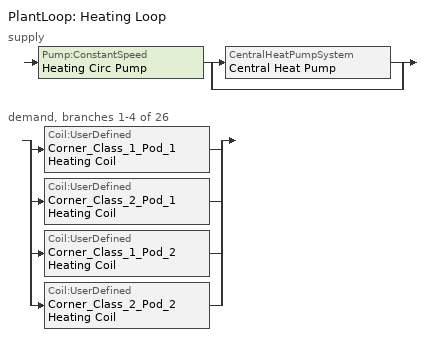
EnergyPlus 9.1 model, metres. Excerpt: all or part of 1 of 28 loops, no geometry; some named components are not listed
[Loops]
PlantLoop 'Heating Loop'
 supply: Pump:ConstantSpeed 'Heating Circ Pump' > split
  | CentralHeatPumpSystem 'Central Heat Pump'
  | bypass
 demand, branches 1-4 of 26: split
  | Coil:UserDefined 'Corner_Class_1_Pod_1 Heating Coil'
  | Coil:UserDefined 'Corner_Class_2_Pod_1 Heating Coil'
  | Coil:UserDefined 'Corner_Class_1_Pod_2 Heating Coil'
  | Coil:UserDefined 'Corner_Class_2_Pod_2 Heating Coil'
[Coil:UserDefined] Number of air connections=1; Plant connection is used=Yes
Name | Model setup and sizing program calling manager | Overall model simulation program calling manager
Corner_Class_1_Pod_1 Heating Coil | Corner_Class_1_Pod_1 Heating Coil Init Program Manager | Corner_Class_1_Pod_1 Heating Coil Model Program Manager
Corner_Class_1_Pod_2 Heating Coil | Corner_Class_1_Pod_2 Heating Coil Init Program Manager | Corner_Class_1_Pod_2 Heating Coil Model Program Manager
Corner_Class_2_Pod_1 Heating Coil | Corner_Class_2_Pod_1 Heating Coil Init Program Manager | Corner_Class_2_Pod_1 Heating Coil Model Program Manager
Corner_Class_2_Pod_2 Heating Coil | Corner_Class_2_Pod_2 Heating Coil Init Program Manager | Corner_Class_2_Pod_2 Heating Coil Model Program Manager
[EnergyManagementSystem:Actuator]
Name | Actuated component control type | Actuated component type | Actuated component unique
Corner_Class_1_Pod_1_HWcoil_Air_MdotOut | Mass Flow Rate | Air Connection 1 | Corner_Class_1_Pod_1 Heating Coil
Corner_Class_1_Pod_1_HWcoil_Air_Tout | Outlet Temperature | Air Connection 1 | Corner_Class_1_Pod_1 Heating Coil
Corner_Class_1_Pod_1_HWcoil_Air_Wout | Outlet Humidity Ratio | Air Connection 1 | Corner_Class_1_Pod_1 Heating Coil
Corner_Class_1_Pod_1_HWcoil_Mdot_Max | Maximum Mass Flow Rate | Plant Connection | Corner_Class_1_Pod_1 Heating Coil
Corner_Class_1_Pod_1_HWcoil_Mdot_Min | Minimum Mass Flow Rate | Plant Connection | Corner_Class_1_Pod_1 Heating Coil
Corner_Class_1_Pod_1_HWcoil_Water_MdotRequest | Design Volume Flow Rate | Plant Connection | Corner_Class_1_Pod_1 Heating Coil
Corner_Class_1_Pod_1_HWcoil_Water_Tout | Outlet Temperature | Plant Connection | Corner_Class_1_Pod_1 Heating Coil
Corner_Class_1_Pod_2_HWcoil_Air_MdotOut | Mass Flow Rate | Air Connection 1 | Corner_Class_1_Pod_2 Heating Coil
Corner_Class_1_Pod_2_HWcoil_Air_Tout | Outlet Temperature | Air Connection 1 | Corner_Class_1_Pod_2 Heating Coil
Corner_Class_1_Pod_2_HWcoil_Air_Wout | Outlet Humidity Ratio | Air Connection 1 | Corner_Class_1_Pod_2 Heating Coil
Corner_Class_1_Pod_2_HWcoil_Mdot_Max | Maximum Mass Flow Rate | Plant Connection | Corner_Class_1_Pod_2 Heating Coil
Corner_Class_1_Pod_2_HWcoil_Mdot_Min | Minimum Mass Flow Rate | Plant Connection | Corner_Class_1_Pod_2 Heating Coil
Corner_Class_1_Pod_2_HWcoil_Water_DesignVdot; Corner_Class_1_Pod_2_HWcoil_Water_MdotRequest | Design Volume Flow Rate | Plant Connection | Corner_Class_1_Pod_2 Heating Coil
Corner_Class_1_Pod_2_HWcoil_Water_Tout | Outlet Temperature | Plant Connection | Corner_Class_1_Pod_2 Heating Coil
Corner_Class_2_Pod_1_HWcoil_Air_MdotOut | Mass Flow Rate | Air Connection 1 | Corner_Class_2_Pod_1 Heating Coil
Corner_Class_2_Pod_1_HWcoil_Air_Tout | Outlet Temperature | Air Connection 1 | Corner_Class_2_Pod_1 Heating Coil
Corner_Class_2_Pod_1_HWcoil_Air_Wout | Outlet Humidity Ratio | Air Connection 1 | Corner_Class_2_Pod_1 Heating Coil
Corner_Class_2_Pod_1_HWcoil_Mdot_Max | Maximum Mass Flow Rate | Plant Connection | Corner_Class_2_Pod_1 Heating Coil
Corner_Class_2_Pod_1_HWcoil_Mdot_Min | Minimum Mass Flow Rate | Plant Connection | Corner_Class_2_Pod_1 Heating Coil
Corner_Class_2_Pod_1_HWcoil_Water_DesignVdot; Corner_Class_2_Pod_1_HWcoil_Water_MdotRequest | Design Volume Flow Rate | Plant Connection | Corner_Class_2_Pod_1 Heating Coil
Corner_Class_2_Pod_1_HWcoil_Water_Tout | Outlet Temperature | Plant Connection | Corner_Class_2_Pod_1 Heating Coil
Corner_Class_2_Pod_2_HWcoil_Air_MdotOut | Mass Flow Rate | Air Connection 1 | Corner_Class_2_Pod_2 Heating Coil
Corner_Class_2_Pod_2_HWcoil_Air_Tout | Outlet Temperature | Air Connection 1 | Corner_Class_2_Pod_2 Heating Coil
Corner_Class_2_Pod_2_HWcoil_Air_Wout | Outlet Humidity Ratio | Air Connection 1 | Corner_Class_2_Pod_2 Heating Coil
Corner_Class_2_Pod_2_HWcoil_Mdot_Max | Maximum Mass Flow Rate | Plant Connection | Corner_Class_2_Pod_2 Heating Coil
Corner_Class_2_Pod_2_HWcoil_Mdot_Min | Minimum Mass Flow Rate | Plant Connection | Corner_Class_2_Pod_2 Heating Coil
Corner_Class_2_Pod_2_HWcoil_Water_DesignVdot; Corner_Class_2_Pod_2_HWcoil_Water_MdotRequest | Design Volume Flow Rate | Plant Connection | Corner_Class_2_Pod_2 Heating Coil
Corner_Class_2_Pod_2_HWcoil_Water_Tout | Outlet Temperature | Plant Connection | Corner_Class_2_Pod_2 Heating Coil
[EnergyManagementSystem:InternalVariable]
Name | Internal data index key | Internal data type
Corner_Class_1_Pod_1_HWCoil_Air_Tinlet | Corner_Class_1_Pod_1 Heating Coil | Inlet Temperature for Air Connection 1
Corner_Class_1_Pod_1_HWCoil_Air_Winlet | Corner_Class_1_Pod_1 Heating Coil | Inlet Humidity Ratio for Air Connection 1
Corner_Class_1_Pod_1_HWCoil_Air_cp | Corner_Class_1_Pod_1 Heating Coil | Inlet Specific Heat for Air Connection 1
Corner_Class_1_Pod_1_HWCoil_Air_rho | Corner_Class_1_Pod_1 Heating Coil | Inlet Density for Air Connection 1
Corner_Class_1_Pod_1_HWCoil_Water_Tinlet | Corner_Class_1_Pod_1 Heating Coil | Inlet Temperature for Plant Connection
Corner_Class_1_Pod_1_HWCoil_Water_cp | Corner_Class_1_Pod_1 Heating Coil | Inlet Specific Heat for Plant Connection
Corner_Class_1_Pod_1_HWCoil_Water_rho | Corner_Class_1_Pod_1 Heating Coil | Inlet Density for Plant Connection
Corner_Class_1_Pod_2_HWCoil_Air_Tinlet | Corner_Class_1_Pod_2 Heating Coil | Inlet Temperature for Air Connection 1
Corner_Class_1_Pod_2_HWCoil_Air_Winlet | Corner_Class_1_Pod_2 Heating Coil | Inlet Humidity Ratio for Air Connection 1
Corner_Class_1_Pod_2_HWCoil_Air_cp | Corner_Class_1_Pod_2 Heating Coil | Inlet Specific Heat for Air Connection 1
Corner_Class_1_Pod_2_HWCoil_Air_rho | Corner_Class_1_Pod_2 Heating Coil | Inlet Density for Air Connection 1
Corner_Class_1_Pod_2_HWCoil_Water_Tinlet | Corner_Class_1_Pod_2 Heating Coil | Inlet Temperature for Plant Connection
Corner_Class_1_Pod_2_HWCoil_Water_cp | Corner_Class_1_Pod_2 Heating Coil | Inlet Specific Heat for Plant Connection
Corner_Class_1_Pod_2_HWCoil_Water_rho | Corner_Class_1_Pod_2 Heating Coil | Inlet Density for Plant Connection
Corner_Class_2_Pod_1_HWCoil_Air_Tinlet | Corner_Class_2_Pod_1 Heating Coil | Inlet Temperature for Air Connection 1
Corner_Class_2_Pod_1_HWCoil_Air_Winlet | Corner_Class_2_Pod_1 Heating Coil | Inlet Humidity Ratio for Air Connection 1
Corner_Class_2_Pod_1_HWCoil_Air_cp | Corner_Class_2_Pod_1 Heating Coil | Inlet Specific Heat for Air Connection 1
Corner_Class_2_Pod_1_HWCoil_Air_rho | Corner_Class_2_Pod_1 Heating Coil | Inlet Density for Air Connection 1
Corner_Class_2_Pod_1_HWCoil_Water_Tinlet | Corner_Class_2_Pod_1 Heating Coil | Inlet Temperature for Plant Connection
Corner_Class_2_Pod_1_HWCoil_Water_cp | Corner_Class_2_Pod_1 Heating Coil | Inlet Specific Heat for Plant Connection
Corner_Class_2_Pod_1_HWCoil_Water_rho | Corner_Class_2_Pod_1 Heating Coil | Inlet Density for Plant Connection
Corner_Class_2_Pod_2_HWCoil_Air_Tinlet | Corner_Class_2_Pod_2 Heating Coil | Inlet Temperature for Air Connection 1
Corner_Class_2_Pod_2_HWCoil_Air_Winlet | Corner_Class_2_Pod_2 Heating Coil | Inlet Humidity Ratio for Air Connection 1
Corner_Class_2_Pod_2_HWCoil_Air_cp | Corner_Class_2_Pod_2 Heating Coil | Inlet Specific Heat for Air Connection 1
Corner_Class_2_Pod_2_HWCoil_Air_rho | Corner_Class_2_Pod_2 Heating Coil | Inlet Density for Air Connection 1
Corner_Class_2_Pod_2_HWCoil_Water_Tinlet | Corner_Class_2_Pod_2 Heating Coil | Inlet Temperature for Plant Connection
Corner_Class_2_Pod_2_HWCoil_Water_cp | Corner_Class_2_Pod_2 Heating Coil | Inlet Specific Heat for Plant Connection
Corner_Class_2_Pod_2_HWCoil_Water_rho | Corner_Class_2_Pod_2 Heating Coil | Inlet Density for Plant Connection
[EnergyManagementSystem:MeteredOutputVariable] End use category=HeatingCoils; Group type=System; Resource type=EnergyTransfer; Units=J; Update frequency=SystemTimestep
Name | Ems program or subroutine | Ems variable
Corner_Class_1_Pod_1_H_Coil tot cool Energy | Corner_Class_1_Pod_1_HWCoil_ModelOuput | Corner_Class_1_Pod_1_HWcoil_tot_cool_Energy
Corner_Class_1_Pod_2_H_Coil tot cool Energy | Corner_Class_1_Pod_2_HWCoil_ModelOuput | Corner_Class_1_Pod_2_HWcoil_tot_cool_Energy
Corner_Class_2_Pod_1_H_Coil tot cool Energy | Corner_Class_2_Pod_1_HWCoil_ModelOuput | Corner_Class_2_Pod_1_HWcoil_tot_cool_Energy
Corner_Class_2_Pod_2_H_Coil tot cool Energy | Corner_Class_2_Pod_2_HWCoil_ModelOuput | Corner_Class_2_Pod_2_HWcoil_tot_cool_Energy
[EnergyManagementSystem:OutputVariable] Type of data in variable=Averaged; Units=W; Update frequency=SystemTimestep
Name | Ems program or subroutine | Ems variable
Corner_Class_1_Pod_1 HW Coil Total Cooling Rate | Corner_Class_1_Pod_1_HWCoil_ModelOuput | Corner_Class_1_Pod_1_HWcoil_tot_cool_Power
Corner_Class_1_Pod_2 HW Coil Total Cooling Rate | Corner_Class_1_Pod_2_HWCoil_ModelOuput | Corner_Class_1_Pod_2_HWcoil_tot_cool_Power
Corner_Class_2_Pod_1 HW Coil Total Cooling Rate | Corner_Class_2_Pod_1_HWCoil_ModelOuput | Corner_Class_2_Pod_1_HWcoil_tot_cool_Power
Corner_Class_2_Pod_2 HW Coil Total Cooling Rate | Corner_Class_2_Pod_2_HWCoil_ModelOuput | Corner_Class_2_Pod_2_HWcoil_tot_cool_Power
[EnergyManagementSystem:Program]
Corner_Class_1_Pod_1_HWCoil_ModelInput: Set Corner_Class_1_Pod_1_HWCoil_Air_Mdot =0.75*Corner_Class_1_Pod_1_HWCoil_Air_rho*On_Off; Set Corner_Class_1_Pod_1_HWcoil_Water_Mdot     = HeatingCoil_mcCornerClass1Pod1; Set Corner_Class_1_Pod_1_HWCoil_Coil_Eff       = 0.7
Corner_Class_1_Pod_1_HWCoil_ModelOuput: Set Corner_Class_1_Pod_1_HWcoil_Water_MdotRequest = Corner_Class_1_Pod_1_HWcoil_Water_Mdot; Set Corner_Class_1_Pod_1_HWcoil_Air_Tout          = Corner_Class_1_Pod_1_HWcoil_Air_Toutlet; Set Corner_Class_1_Pod_1_HWcoil_Air_Wout          = Corner_Class_1_Pod_1_HWcoil_Air_Woutlet; Set Corner_Class_1_Pod_1_HWcoil_tot_cool_Power    = Corner_Class_1_Pod_1_HWcoil_Tot_Cool_Power; Set Corner_Class_1_Pod_1_HWcoil_tot_cool_Energy   = Corner_Class_1_Pod_1_HWcoil_Tot_Cool_Power * SystemTimestep * 3600; Set Corner_Class_1_Pod_1_HWcoil_Air_MdotOut       = Corner_Class_1_Pod_1_HWcoil_Air_Mdot; Set Corner_Class_1_Pod_1_HWcoil_Water_Tout        = Corner_Class_1_Pod_1_HWcoil_Water_Toutlet
Corner_Class_1_Pod_1_HW_Coil_Sim_Model: IF Corner_Class_1_Pod_1_HWCoil_Air_Mdot == 0.0; SET Corner_Class_1_Pod_1_HWCoil_Air_Toutlet = Corner_Class_1_Pod_1_HWCoil_Air_Tinlet; SET Corner_Class_1_Pod_1_HWCoil_Air_Woutlet = Corner_Class_1_Pod_1_HWCoil_Air_Winlet; Set Corner_Class_1_Pod_1_HWCoil_Air_MdotOut = Corner_Class_1_Pod_1_HWCoil_Air_Mdot; Set Corner_Class_1_Pod_1_HWCoil_tot_heat_Power = 0.0; Set Corner_Class_1_Pod_1_HWCoil_Water_Toutlet = Corner_Class_1_Pod_1_HWCoil_Water_Tinlet; RETURN; ENDIF; If Corner_Class_1_Pod_1_HWcoil_Water_Mdot <= 0.0; SET Corner_Class_1_Pod_1_HWcoil_Air_Toutlet = Corner_Class_1_Pod_1_HWcoil_Air_Tinlet; SET Corner_Class_1_Pod_1_HWcoil_Air_Woutlet = Corner_Class_1_Pod_1_HWcoil_Air_Winlet; Set Corner_Class_1_Pod_1_HWcoil_Air_MdotOut = Corner_Class_1_Pod_1_HWcoil_Air_Mdot; Set Corner_Class_1_Pod_1_HWcoil_tot_cool_Power = 0.0; Set Corner_Class_1_Pod_1_HWcoil_Water_Toutlet = Corner_Class_1_Pod_1_HWCoil_Acd * Corner_Class_1_Pod_1_HWCoil_Water_Tout_internal + Corner_Class_1_Pod_1_HWCoil_Bcd* ((Corner_Class_1_Pod_1_HWCoil_UA/Corner_Class_1_Pod_1_HWCoil_Water_cp) * Corner_Class_1_Pod_1_HWCoil_Air_Toutlet); RETURN; ENDIF; Set AirIn_Enth     = @HFnTdbW Corner_Class_1_Pod_1_HWCoil_Air_Tinlet Corner_Class_1_Pod_1_HWCoil_Air_Winlet; Set AirOut_Enth_Limit = @HFnTdbW Corner_Class_1_Pod_1_HWCoil_Water_Tinlet Corner_Class_1_Pod_1_HWCoil_Air_Winlet; Set MaxQdot      = Corner_Class_1_Pod_1_HWCoil_Coil_Eff * Corner_Class_1_Pod_1_HWCoil_Air_Mdot * (AirOut_Enth_Limit - AirIn_Enth ); Set Air_HoutSP = @HFnTdbW Corner_Class_1_Pod_1_HWCoil_Air_Tsp Corner_Class_1_Pod_1_HWcoil_Air_Woutlet; Set Qdot_SP    = Corner_Class_1_Pod_1_HWCoil_Air_Mdot * (Air_HoutSP - AirIn_Enth ); IF Qdot_SP > MaxQdot; Set Air_Hout = AirIn_Enth + (MaxQdot/Corner_Class_1_Pod_1_HWCoil_Air_Mdot); ELSE; Set Air_Hout = Air_HoutSP; ENDIF; Set Real_Air_Hout = 1*Air_Hout; Set temp = Corner_Class_1_Pod_1_HWCoil_Air_Toutlet; Set Corner_Class_1_Pod_1_HWCoil_Air_Toutlet =  Corner_Class_1_Pod_1_HWCoil_Asad * temp +Corner_Class_1_Pod_1_HWCoil_Bsad* ( Corner_Class_1_Pod_1_HWCoil_Water_Toutlet + CORNER_CLASS_1_POD_1_HWCoil_InletCoeff*Corner_Class_1_Pod_1_HWCoil_Air_Tinlet); IF  (Corner_Class_1_Pod_1_HWCoil_Water_Mdot < Corner_Class_1_Pod_1_HWCoil_Water_Mdot_Max); Set Corner_Class_1_Pod_1_HWCoil_Water_Toutlet = Corner_Class_1_Pod_1_HWCoil_Acd * Corner_Class_1_Pod_1_HWCoil_Water_Tout_internal + Corner_Class_1_Pod_1_HWCoil_Bcd * (Corner_Class_1_Pod_1_HWCoil_Water_Mdot*(Corner_Class_1_Pod_1_HWCoil_Water_Tinlet - Corner_Class_1_Pod_1_HWCoil_Water_Tout_internal) + (Corner_Class_1_Pod_1_HWCoil_UA/Corner_Class_1_Pod_1_HWCoil_Water_cp) * temp ); ELSE; Set Corner_Class_1_Pod_1_HWCoil_Water_Toutlet = Corner_Class_1_Pod_1_HWCoil_Acd * Corner_Class_1_Pod_1_HWCoil_Water_Tout_internal + Corner_Class_1_Pod_1_HWCoil_Bcd * (Corner_Class_1_Pod_1_HWCoil_Water_Mdot_Max*(Corner_Class_1_Pod_1_HWCoil_Water_Tinlet - Corner_Class_1_Pod_1_HWCoil_Water_Tout_internal) + (Corner_Class_1_Pod_1_HWCoil_UA/Corner_Class_1_Pod_1_HWCoil_Water_cp) * temp ); ENDIF; Set ActualQdot  = Corner_Class_1_Pod_1_HWCoil_Air_Mdot * (AirIn_Enth   - Air_Hout); Set Corner_Class_1_Pod_1_HWCoil_tot_heat_Power = ActualQdot
Corner_Class_1_Pod_1_H_InitSimpleCoilModel: Set Corner_Class_1_Pod_1_HWLoopExitTemp = 7.0; Set Corner_Class_1_Pod_1_HWLoopDeltaTemp = 4.0; Set Corner_Class_1_Pod_1_HWcoil_WATER_Mdot_Min = 0.0; Set Corner_Class_1_Pod_1_HWcoil_WATER_Mdot_Max = 2; Set Ts = 60; Set Corner_Class_1_Pod_1_HWCoil_U = 500; Set Corner_Class_1_Pod_1_HWCoil_A = 5; Set Corner_Class_1_Pod_1_HWCoil_UA = Corner_Class_1_Pod_1_HWCoil_U*Corner_Class_1_Pod_1_HWCoil_A; Set C_coil_air = 20000; Set C_coil_water = 400000; Set Asa = -1*(Corner_Class_1_Pod_1_HWCoil_UA + 0.75*Corner_Class_1_Pod_1_HWCoil_Air_cp)/(C_coil_air); Set Bsa = (Corner_Class_1_Pod_1_HWCoil_UA)/(C_coil_air); Set Corner_Class_1_Pod_1_HWCoil_Asad = @Exp (Asa * Ts ); Set Corner_Class_1_Pod_1_HWCoil_Bsad =  ((Corner_Class_1_Pod_1_HWCoil_Asad -1) * Bsa)/Asa; Set Ac = -1*(Corner_Class_1_Pod_1_HWCoil_UA)/(C_coil_water); Set Bc = (Corner_Class_1_Pod_1_HWcoil_Water_cp)/(C_coil_water); Set Corner_Class_1_Pod_1_HWCoil_Acd = @Exp (Ac * Ts ); Set Corner_Class_1_Pod_1_HWCoil_Bcd = ((Corner_Class_1_Pod_1_HWCoil_Acd -1) * Bc)/Ac; SET CORNER_CLASS_1_POD_1_HWCOIL_TOT_COOL_POWER    = 0; Set CORNER_CLASS_1_POD_1_HWCoil_InletCoeff  = (0.75*Corner_Class_1_Pod_1_HWCoil_Air_cp/Corner_Class_1_Pod_1_HWCoil_UA)
Corner_Class_1_Pod_2_HWCoil_ModelInput: Set Corner_Class_1_Pod_2_HWCoil_Air_Mdot =0.75*Corner_Class_1_Pod_2_HWCoil_Air_rho*On_Off; Set Corner_Class_1_Pod_2_HWcoil_Water_Mdot     = HeatingCoil_mcCornerClass1Pod2; Set Corner_Class_1_Pod_2_HWCoil_Coil_Eff       = 0.7
Corner_Class_1_Pod_2_HWCoil_ModelOuput: Set Corner_Class_1_Pod_2_HWcoil_Water_MdotRequest = Corner_Class_1_Pod_2_HWcoil_Water_Mdot; Set Corner_Class_1_Pod_2_HWcoil_Air_Tout          = Corner_Class_1_Pod_2_HWcoil_Air_Toutlet; Set Corner_Class_1_Pod_2_HWcoil_Air_Wout          = Corner_Class_1_Pod_2_HWcoil_Air_Woutlet; Set Corner_Class_1_Pod_2_HWcoil_tot_cool_Power    = Corner_Class_1_Pod_2_HWcoil_Tot_Cool_Power; Set Corner_Class_1_Pod_2_HWcoil_tot_cool_Energy   = Corner_Class_1_Pod_2_HWcoil_Tot_Cool_Power * SystemTimestep * 3600; Set Corner_Class_1_Pod_2_HWcoil_Air_MdotOut       = Corner_Class_1_Pod_2_HWcoil_Air_Mdot; Set Corner_Class_1_Pod_2_HWcoil_Water_Tout        = Corner_Class_1_Pod_2_HWcoil_Water_Toutlet
Corner_Class_1_Pod_2_HW_Coil_Sim_Model: IF Corner_Class_1_Pod_2_HWCoil_Air_Mdot == 0.0; SET Corner_Class_1_Pod_2_HWCoil_Air_Toutlet = Corner_Class_1_Pod_2_HWCoil_Air_Tinlet; SET Corner_Class_1_Pod_2_HWCoil_Air_Woutlet = Corner_Class_1_Pod_2_HWCoil_Air_Winlet; Set Corner_Class_1_Pod_2_HWCoil_Air_MdotOut = Corner_Class_1_Pod_2_HWCoil_Air_Mdot; Set Corner_Class_1_Pod_2_HWCoil_tot_heat_Power = 0.0; Set Corner_Class_1_Pod_2_HWCoil_Water_Toutlet = Corner_Class_1_Pod_2_HWCoil_Water_Tinlet; RETURN; ENDIF; If Corner_Class_1_Pod_2_HWcoil_Water_Mdot <= 0.0; SET Corner_Class_1_Pod_2_HWcoil_Air_Toutlet = Corner_Class_1_Pod_2_HWcoil_Air_Tinlet; SET Corner_Class_1_Pod_2_HWcoil_Air_Woutlet = Corner_Class_1_Pod_2_HWcoil_Air_Winlet; Set Corner_Class_1_Pod_2_HWcoil_Air_MdotOut = Corner_Class_1_Pod_2_HWcoil_Air_Mdot; Set Corner_Class_1_Pod_2_HWcoil_tot_cool_Power = 0.0; Set Corner_Class_1_Pod_2_HWcoil_Water_Toutlet = Corner_Class_1_Pod_2_HWCoil_Acd * Corner_Class_1_Pod_2_HWCoil_Water_Tout_internal + Corner_Class_1_Pod_2_HWCoil_Bcd* ((Corner_Class_1_Pod_2_HWCoil_UA/Corner_Class_1_Pod_2_HWCoil_Water_cp) * Corner_Class_1_Pod_2_HWCoil_Air_Toutlet); RETURN; ENDIF; Set AirIn_Enth     = @HFnTdbW Corner_Class_1_Pod_2_HWCoil_Air_Tinlet Corner_Class_1_Pod_2_HWCoil_Air_Winlet; Set AirOut_Enth_Limit = @HFnTdbW Corner_Class_1_Pod_2_HWCoil_Water_Tinlet Corner_Class_1_Pod_2_HWCoil_Air_Winlet; Set MaxQdot      = Corner_Class_1_Pod_2_HWCoil_Coil_Eff * Corner_Class_1_Pod_2_HWCoil_Air_Mdot * (AirOut_Enth_Limit - AirIn_Enth ); Set Air_HoutSP = @HFnTdbW Corner_Class_1_Pod_2_HWCoil_Air_Tsp Corner_Class_1_Pod_2_HWcoil_Air_Woutlet; Set Qdot_SP    = Corner_Class_1_Pod_2_HWCoil_Air_Mdot * (Air_HoutSP - AirIn_Enth ); IF Qdot_SP > MaxQdot; Set Air_Hout = AirIn_Enth + (MaxQdot/Corner_Class_1_Pod_2_HWCoil_Air_Mdot); ELSE; Set Air_Hout = Air_HoutSP; ENDIF; Set Real_Air_Hout = 1*Air_Hout; Set temp = Corner_Class_1_Pod_2_HWCoil_Air_Toutlet; Set Corner_Class_1_Pod_2_HWCoil_Air_Toutlet =  Corner_Class_1_Pod_2_HWCoil_Asad * temp +Corner_Class_1_Pod_2_HWCoil_Bsad* ( Corner_Class_1_Pod_2_HWCoil_Water_Toutlet + Corner_Class_1_Pod_2_HWCoil_InletCoeff*Corner_Class_1_Pod_2_HWCoil_Air_Tinlet); IF  (Corner_Class_1_Pod_2_HWCoil_Water_Mdot < Corner_Class_1_Pod_2_HWCoil_Water_Mdot_Max); Set Corner_Class_1_Pod_2_HWCoil_Water_Toutlet = Corner_Class_1_Pod_2_HWCoil_Acd * Corner_Class_1_Pod_2_HWCoil_Water_Tout_internal + Corner_Class_1_Pod_2_HWCoil_Bcd * (Corner_Class_1_Pod_2_HWCoil_Water_Mdot*(Corner_Class_1_Pod_2_HWCoil_Water_Tinlet - Corner_Class_1_Pod_2_HWCoil_Water_Tout_internal) + (Corner_Class_1_Pod_2_HWCoil_UA/Corner_Class_1_Pod_2_HWCoil_Water_cp) * temp ); ELSE; Set Corner_Class_1_Pod_2_HWCoil_Water_Toutlet = Corner_Class_1_Pod_2_HWCoil_Acd * Corner_Class_1_Pod_2_HWCoil_Water_Tout_internal + Corner_Class_1_Pod_2_HWCoil_Bcd * (Corner_Class_1_Pod_2_HWCoil_Water_Mdot_Max*(Corner_Class_1_Pod_2_HWCoil_Water_Tinlet - Corner_Class_1_Pod_2_HWCoil_Water_Tout_internal) + (Corner_Class_1_Pod_2_HWCoil_UA/Corner_Class_1_Pod_2_HWCoil_Water_cp) * temp ); ENDIF; Set ActualQdot  = Corner_Class_1_Pod_2_HWCoil_Air_Mdot * (AirIn_Enth   - Air_Hout); Set Corner_Class_1_Pod_2_HWCoil_tot_heat_Power = ActualQdot
Corner_Class_1_Pod_2_H_InitSimpleCoilModel: Set Corner_Class_1_Pod_2_HWLoopExitTemp = 7.0; Set Corner_Class_1_Pod_2_HWLoopDeltaTemp = 4.0; Set Corner_Class_1_Pod_2_HWcoil_WATER_Mdot_Min = 0.0; Set Corner_Class_1_Pod_2_HWcoil_WATER_Mdot_Max = 2; Set Ts = 60; Set Corner_Class_1_Pod_2_HWCoil_U = 500; Set Corner_Class_1_Pod_2_HWCoil_A = 5; Set Corner_Class_1_Pod_2_HWCoil_UA = Corner_Class_1_Pod_2_HWCoil_U*Corner_Class_1_Pod_2_HWCoil_A; Set C_coil_air = 20000; Set C_coil_water = 400000; Set Asa = -1*(Corner_Class_1_Pod_2_HWCoil_UA + 0.75*Corner_Class_1_Pod_2_HWCoil_Air_cp)/(C_coil_air); Set Bsa = (Corner_Class_1_Pod_2_HWCoil_UA)/(C_coil_air); Set Corner_Class_1_Pod_2_HWCoil_Asad = @Exp (Asa * Ts ); Set Corner_Class_1_Pod_2_HWCoil_Bsad =  ((Corner_Class_1_Pod_2_HWCoil_Asad -1) * Bsa)/Asa; Set Ac = -1*(Corner_Class_1_Pod_2_HWCoil_UA)/(C_coil_water); Set Bc = (Corner_Class_1_Pod_2_HWcoil_Water_cp)/(C_coil_water); Set Corner_Class_1_Pod_2_HWCoil_Acd = @Exp (Ac * Ts ); Set Corner_Class_1_Pod_2_HWCoil_Bcd = ((Corner_Class_1_Pod_2_HWCoil_Acd -1) * Bc)/Ac; SET Corner_Class_1_Pod_2_HWCOIL_TOT_COOL_POWER    = 0; Set Corner_Class_1_Pod_2_HWCoil_InletCoeff  = (0.75*Corner_Class_1_Pod_2_HWCoil_Air_cp/Corner_Class_1_Pod_2_HWCoil_UA)
Corner_Class_2_Pod_1_HWCoil_ModelInput: Set Corner_Class_2_Pod_1_HWCoil_Air_Mdot =0.75*Corner_Class_2_Pod_1_HWCoil_Air_rho*On_Off; Set Corner_Class_2_Pod_1_HWcoil_Water_Mdot     = HeatingCoil_mcCornerClass2Pod1; Set Corner_Class_2_Pod_1_HWCoil_Coil_Eff       = 0.7
Corner_Class_2_Pod_1_HWCoil_ModelOuput: Set Corner_Class_2_Pod_1_HWcoil_Water_MdotRequest = Corner_Class_2_Pod_1_HWcoil_Water_Mdot; Set Corner_Class_2_Pod_1_HWcoil_Air_Tout          = Corner_Class_2_Pod_1_HWcoil_Air_Toutlet; Set Corner_Class_2_Pod_1_HWcoil_Air_Wout          = Corner_Class_2_Pod_1_HWcoil_Air_Woutlet; Set Corner_Class_2_Pod_1_HWcoil_tot_cool_Power    = Corner_Class_2_Pod_1_HWcoil_Tot_Cool_Power; Set Corner_Class_2_Pod_1_HWcoil_tot_cool_Energy   = Corner_Class_2_Pod_1_HWcoil_Tot_Cool_Power * SystemTimestep * 3600; Set Corner_Class_2_Pod_1_HWcoil_Air_MdotOut       = Corner_Class_2_Pod_1_HWcoil_Air_Mdot; Set Corner_Class_2_Pod_1_HWcoil_Water_Tout        = Corner_Class_2_Pod_1_HWcoil_Water_Toutlet
Corner_Class_2_Pod_1_HW_Coil_Sim_Model: IF Corner_Class_2_Pod_1_HWCoil_Air_Mdot == 0.0; SET Corner_Class_2_Pod_1_HWCoil_Air_Toutlet = Corner_Class_2_Pod_1_HWCoil_Air_Tinlet; SET Corner_Class_2_Pod_1_HWCoil_Air_Woutlet = Corner_Class_2_Pod_1_HWCoil_Air_Winlet; Set Corner_Class_2_Pod_1_HWCoil_Air_MdotOut = Corner_Class_2_Pod_1_HWCoil_Air_Mdot; Set Corner_Class_2_Pod_1_HWCoil_tot_heat_Power = 0.0; Set Corner_Class_2_Pod_1_HWCoil_Water_Toutlet = Corner_Class_2_Pod_1_HWCoil_Water_Tinlet; RETURN; ENDIF; If Corner_Class_2_Pod_1_HWcoil_Water_Mdot <= 0.0; SET Corner_Class_2_Pod_1_HWcoil_Air_Toutlet = Corner_Class_2_Pod_1_HWcoil_Air_Tinlet; SET Corner_Class_2_Pod_1_HWcoil_Air_Woutlet = Corner_Class_2_Pod_1_HWcoil_Air_Winlet; Set Corner_Class_2_Pod_1_HWcoil_Air_MdotOut = Corner_Class_2_Pod_1_HWcoil_Air_Mdot; Set Corner_Class_2_Pod_1_HWcoil_tot_cool_Power = 0.0; Set Corner_Class_2_Pod_1_HWcoil_Water_Toutlet = Corner_Class_2_Pod_1_HWCoil_Acd * Corner_Class_2_Pod_1_HWCoil_Water_Tout_internal + Corner_Class_2_Pod_1_HWCoil_Bcd* ((Corner_Class_2_Pod_1_HWCoil_UA/Corner_Class_2_Pod_1_HWCoil_Water_cp) * Corner_Class_2_Pod_1_HWCoil_Air_Toutlet); RETURN; ENDIF; Set AirIn_Enth     = @HFnTdbW Corner_Class_2_Pod_1_HWCoil_Air_Tinlet Corner_Class_2_Pod_1_HWCoil_Air_Winlet; Set AirOut_Enth_Limit = @HFnTdbW Corner_Class_2_Pod_1_HWCoil_Water_Tinlet Corner_Class_2_Pod_1_HWCoil_Air_Winlet; Set MaxQdot      = Corner_Class_2_Pod_1_HWCoil_Coil_Eff * Corner_Class_2_Pod_1_HWCoil_Air_Mdot * (AirOut_Enth_Limit - AirIn_Enth ); Set Air_HoutSP = @HFnTdbW Corner_Class_2_Pod_1_HWCoil_Air_Tsp Corner_Class_2_Pod_1_HWcoil_Air_Woutlet; Set Qdot_SP    = Corner_Class_2_Pod_1_HWCoil_Air_Mdot * (Air_HoutSP - AirIn_Enth ); IF Qdot_SP > MaxQdot; Set Air_Hout = AirIn_Enth + (MaxQdot/Corner_Class_2_Pod_1_HWCoil_Air_Mdot); ELSE; Set Air_Hout = Air_HoutSP; ENDIF; Set Real_Air_Hout = 1*Air_Hout; Set temp = Corner_Class_2_Pod_1_HWCoil_Air_Toutlet; Set Corner_Class_2_Pod_1_HWCoil_Air_Toutlet =  Corner_Class_2_Pod_1_HWCoil_Asad * temp +Corner_Class_2_Pod_1_HWCoil_Bsad* ( Corner_Class_2_Pod_1_HWCoil_Water_Toutlet + Corner_Class_2_Pod_1_HWCoil_InletCoeff*Corner_Class_2_Pod_1_HWCoil_Air_Tinlet); IF  (Corner_Class_2_Pod_1_HWCoil_Water_Mdot < Corner_Class_2_Pod_1_HWCoil_Water_Mdot_Max); Set Corner_Class_2_Pod_1_HWCoil_Water_Toutlet = Corner_Class_2_Pod_1_HWCoil_Acd * Corner_Class_2_Pod_1_HWCoil_Water_Tout_internal + Corner_Class_2_Pod_1_HWCoil_Bcd * (Corner_Class_2_Pod_1_HWCoil_Water_Mdot*(Corner_Class_2_Pod_1_HWCoil_Water_Tinlet - Corner_Class_2_Pod_1_HWCoil_Water_Tout_internal) + (Corner_Class_2_Pod_1_HWCoil_UA/Corner_Class_2_Pod_1_HWCoil_Water_cp) * temp ); ELSE; Set Corner_Class_2_Pod_1_HWCoil_Water_Toutlet = Corner_Class_2_Pod_1_HWCoil_Acd * Corner_Class_2_Pod_1_HWCoil_Water_Tout_internal + Corner_Class_2_Pod_1_HWCoil_Bcd * (Corner_Class_2_Pod_1_HWCoil_Water_Mdot_Max*(Corner_Class_2_Pod_1_HWCoil_Water_Tinlet - Corner_Class_2_Pod_1_HWCoil_Water_Tout_internal) + (Corner_Class_2_Pod_1_HWCoil_UA/Corner_Class_2_Pod_1_HWCoil_Water_cp) * temp ); ENDIF; Set ActualQdot  = Corner_Class_2_Pod_1_HWCoil_Air_Mdot * (AirIn_Enth   - Air_Hout); Set Corner_Class_2_Pod_1_HWCoil_tot_heat_Power = ActualQdot
Corner_Class_2_Pod_1_H_InitSimpleCoilModel: Set Corner_Class_2_Pod_1_HWLoopExitTemp = 7.0; Set Corner_Class_2_Pod_1_HWLoopDeltaTemp = 4.0; Set Corner_Class_2_Pod_1_HWcoil_WATER_Mdot_Min = 0.0; Set Corner_Class_2_Pod_1_HWcoil_WATER_Mdot_Max = 2; Set Ts = 60; Set Corner_Class_2_Pod_1_HWCoil_U = 500; Set Corner_Class_2_Pod_1_HWCoil_A = 5; Set Corner_Class_2_Pod_1_HWCoil_UA = Corner_Class_2_Pod_1_HWCoil_U*Corner_Class_2_Pod_1_HWCoil_A; Set C_coil_air = 20000; Set C_coil_water = 400000; Set Asa = -1*(Corner_Class_2_Pod_1_HWCoil_UA + 0.75*Corner_Class_2_Pod_1_HWCoil_Air_cp)/(C_coil_air); Set Bsa = (Corner_Class_2_Pod_1_HWCoil_UA)/(C_coil_air); Set Corner_Class_2_Pod_1_HWCoil_Asad = @Exp (Asa * Ts ); Set Corner_Class_2_Pod_1_HWCoil_Bsad =  ((Corner_Class_2_Pod_1_HWCoil_Asad -1) * Bsa)/Asa; Set Ac = -1*(Corner_Class_2_Pod_1_HWCoil_UA)/(C_coil_water); Set Bc = (Corner_Class_2_Pod_1_HWcoil_Water_cp)/(C_coil_water); Set Corner_Class_2_Pod_1_HWCoil_Acd = @Exp (Ac * Ts ); Set Corner_Class_2_Pod_1_HWCoil_Bcd = ((Corner_Class_2_Pod_1_HWCoil_Acd -1) * Bc)/Ac; SET Corner_Class_2_Pod_1_HWCOIL_TOT_COOL_POWER    = 0; Set Corner_Class_2_Pod_1_HWCoil_InletCoeff  = (0.75*Corner_Class_2_Pod_1_HWCoil_Air_cp/Corner_Class_2_Pod_1_HWCoil_UA)
Corner_Class_2_Pod_2_HWCoil_ModelInput: Set Corner_Class_2_Pod_2_HWCoil_Air_Mdot =0.75*Corner_Class_2_Pod_2_HWCoil_Air_rho*On_Off; Set Corner_Class_2_Pod_2_HWcoil_Water_Mdot     = HeatingCoil_mcCornerClass2Pod2; Set Corner_Class_2_Pod_2_HWCoil_Coil_Eff       = 0.7
Corner_Class_2_Pod_2_HWCoil_ModelOuput: Set Corner_Class_2_Pod_2_HWcoil_Water_MdotRequest = Corner_Class_2_Pod_2_HWcoil_Water_Mdot; Set Corner_Class_2_Pod_2_HWcoil_Air_Tout          = Corner_Class_2_Pod_2_HWcoil_Air_Toutlet; Set Corner_Class_2_Pod_2_HWcoil_Air_Wout          = Corner_Class_2_Pod_2_HWcoil_Air_Woutlet; Set Corner_Class_2_Pod_2_HWcoil_tot_cool_Power    = Corner_Class_2_Pod_2_HWcoil_Tot_Cool_Power; Set Corner_Class_2_Pod_2_HWcoil_tot_cool_Energy   = Corner_Class_2_Pod_2_HWcoil_Tot_Cool_Power * SystemTimestep * 3600; Set Corner_Class_2_Pod_2_HWcoil_Air_MdotOut       = Corner_Class_2_Pod_2_HWcoil_Air_Mdot; Set Corner_Class_2_Pod_2_HWcoil_Water_Tout        = Corner_Class_2_Pod_2_HWcoil_Water_Toutlet
Corner_Class_2_Pod_2_HW_Coil_Sim_Model: IF Corner_Class_2_Pod_2_HWCoil_Air_Mdot == 0.0; SET Corner_Class_2_Pod_2_HWCoil_Air_Toutlet = Corner_Class_2_Pod_2_HWCoil_Air_Tinlet; SET Corner_Class_2_Pod_2_HWCoil_Air_Woutlet = Corner_Class_2_Pod_2_HWCoil_Air_Winlet; Set Corner_Class_2_Pod_2_HWCoil_Air_MdotOut = Corner_Class_2_Pod_2_HWCoil_Air_Mdot; Set Corner_Class_2_Pod_2_HWCoil_tot_heat_Power = 0.0; Set Corner_Class_2_Pod_2_HWCoil_Water_Toutlet = Corner_Class_2_Pod_2_HWCoil_Water_Tinlet; RETURN; ENDIF; If Corner_Class_2_Pod_2_HWcoil_Water_Mdot <= 0.0; SET Corner_Class_2_Pod_2_HWcoil_Air_Toutlet = Corner_Class_2_Pod_2_HWcoil_Air_Tinlet; SET Corner_Class_2_Pod_2_HWcoil_Air_Woutlet = Corner_Class_2_Pod_2_HWcoil_Air_Winlet; Set Corner_Class_2_Pod_2_HWcoil_Air_MdotOut = Corner_Class_2_Pod_2_HWcoil_Air_Mdot; Set Corner_Class_2_Pod_2_HWcoil_tot_cool_Power = 0.0; Set Corner_Class_2_Pod_2_HWcoil_Water_Toutlet = Corner_Class_2_Pod_2_HWCoil_Acd * Corner_Class_2_Pod_2_HWCoil_Water_Tout_internal + Corner_Class_2_Pod_2_HWCoil_Bcd* ((Corner_Class_2_Pod_2_HWCoil_UA/Corner_Class_2_Pod_2_HWCoil_Water_cp) * Corner_Class_2_Pod_2_HWCoil_Air_Toutlet); RETURN; ENDIF; Set AirIn_Enth     = @HFnTdbW Corner_Class_2_Pod_2_HWCoil_Air_Tinlet Corner_Class_2_Pod_2_HWCoil_Air_Winlet; Set AirOut_Enth_Limit = @HFnTdbW Corner_Class_2_Pod_2_HWCoil_Water_Tinlet Corner_Class_2_Pod_2_HWCoil_Air_Winlet; Set MaxQdot      = Corner_Class_2_Pod_2_HWCoil_Coil_Eff * Corner_Class_2_Pod_2_HWCoil_Air_Mdot * (AirOut_Enth_Limit - AirIn_Enth ); Set Air_HoutSP = @HFnTdbW Corner_Class_2_Pod_2_HWCoil_Air_Tsp Corner_Class_2_Pod_2_HWcoil_Air_Woutlet; Set Qdot_SP    = Corner_Class_2_Pod_2_HWCoil_Air_Mdot * (Air_HoutSP - AirIn_Enth ); IF Qdot_SP > MaxQdot; Set Air_Hout = AirIn_Enth + (MaxQdot/Corner_Class_2_Pod_2_HWCoil_Air_Mdot); ELSE; Set Air_Hout = Air_HoutSP; ENDIF; Set Real_Air_Hout = 1*Air_Hout; Set temp = Corner_Class_2_Pod_2_HWCoil_Air_Toutlet; Set Corner_Class_2_Pod_2_HWCoil_Air_Toutlet =  Corner_Class_2_Pod_2_HWCoil_Asad * temp +Corner_Class_2_Pod_2_HWCoil_Bsad* ( Corner_Class_2_Pod_2_HWCoil_Water_Toutlet + Corner_Class_2_Pod_2_HWCoil_InletCoeff*Corner_Class_2_Pod_2_HWCoil_Air_Tinlet); IF  (Corner_Class_2_Pod_2_HWCoil_Water_Mdot < Corner_Class_2_Pod_2_HWCoil_Water_Mdot_Max); Set Corner_Class_2_Pod_2_HWCoil_Water_Toutlet = Corner_Class_2_Pod_2_HWCoil_Acd * Corner_Class_2_Pod_2_HWCoil_Water_Tout_internal + Corner_Class_2_Pod_2_HWCoil_Bcd * (Corner_Class_2_Pod_2_HWCoil_Water_Mdot*(Corner_Class_2_Pod_2_HWCoil_Water_Tinlet - Corner_Class_2_Pod_2_HWCoil_Water_Tout_internal) + (Corner_Class_2_Pod_2_HWCoil_UA/Corner_Class_2_Pod_2_HWCoil_Water_cp) * temp ); ELSE; Set Corner_Class_2_Pod_2_HWCoil_Water_Toutlet = Corner_Class_2_Pod_2_HWCoil_Acd * Corner_Class_2_Pod_2_HWCoil_Water_Tout_internal + Corner_Class_2_Pod_2_HWCoil_Bcd * (Corner_Class_2_Pod_2_HWCoil_Water_Mdot_Max*(Corner_Class_2_Pod_2_HWCoil_Water_Tinlet - Corner_Class_2_Pod_2_HWCoil_Water_Tout_internal) + (Corner_Class_2_Pod_2_HWCoil_UA/Corner_Class_2_Pod_2_HWCoil_Water_cp) * temp ); ENDIF; Set ActualQdot  = Corner_Class_2_Pod_2_HWCoil_Air_Mdot * (AirIn_Enth   - Air_Hout); Set Corner_Class_2_Pod_2_HWCoil_tot_heat_Power = ActualQdot
Corner_Class_2_Pod_2_H_InitSimpleCoilModel: Set Corner_Class_2_Pod_2_HWLoopExitTemp = 7.0; Set Corner_Class_2_Pod_2_HWLoopDeltaTemp = 4.0; Set Corner_Class_2_Pod_2_HWcoil_WATER_Mdot_Min = 0.0; Set Corner_Class_2_Pod_2_HWcoil_WATER_Mdot_Max = 2; Set Ts = 60; Set Corner_Class_2_Pod_2_HWCoil_U = 500; Set Corner_Class_2_Pod_2_HWCoil_A = 5; Set Corner_Class_2_Pod_2_HWCoil_UA = Corner_Class_2_Pod_2_HWCoil_U*Corner_Class_2_Pod_2_HWCoil_A; Set C_coil_air = 20000; Set C_coil_water = 400000; Set Asa = -1*(Corner_Class_2_Pod_2_HWCoil_UA + 0.75*Corner_Class_2_Pod_2_HWCoil_Air_cp)/(C_coil_air); Set Bsa = (Corner_Class_2_Pod_2_HWCoil_UA)/(C_coil_air); Set Corner_Class_2_Pod_2_HWCoil_Asad = @Exp (Asa * Ts ); Set Corner_Class_2_Pod_2_HWCoil_Bsad =  ((Corner_Class_2_Pod_2_HWCoil_Asad -1) * Bsa)/Asa; Set Ac = -1*(Corner_Class_2_Pod_2_HWCoil_UA)/(C_coil_water); Set Bc = (Corner_Class_2_Pod_2_HWcoil_Water_cp)/(C_coil_water); Set Corner_Class_2_Pod_2_HWCoil_Acd = @Exp (Ac * Ts ); Set Corner_Class_2_Pod_2_HWCoil_Bcd = ((Corner_Class_2_Pod_2_HWCoil_Acd -1) * Bc)/Ac; SET Corner_Class_2_Pod_2_HWCOIL_TOT_COOL_POWER    = 0; Set Corner_Class_2_Pod_2_HWCoil_InletCoeff  = (0.75*Corner_Class_2_Pod_2_HWCoil_Air_cp/Corner_Class_2_Pod_2_HWCoil_UA)
[EnergyManagementSystem:ProgramCallingManager]
Corner_Class_1_Pod_1 Heating Coil Init Program Manager: BeginNewEnvironment; Corner_Class_1_Pod_1_H_InitSimpleCoilModel
Corner_Class_1_Pod_1 Heating Coil Model Program Manager: UserDefinedComponentModel; Corner_Class_1_Pod_1_HWCoil_ModelInput; Corner_Class_1_Pod_1_HW_Coil_Sim_Model; Corner_Class_1_Pod_1_HWCoil_ModelOuput
Corner_Class_1_Pod_2 Heating Coil Init Program Manager: BeginNewEnvironment; Corner_Class_1_Pod_2_H_InitSimpleCoilModel
Corner_Class_1_Pod_2 Heating Coil Model Program Manager: UserDefinedComponentModel; Corner_Class_1_Pod_2_HWCoil_ModelInput; Corner_Class_1_Pod_2_HW_Coil_Sim_Model; Corner_Class_1_Pod_2_HWCoil_ModelOuput
Corner_Class_2_Pod_1 Heating Coil Init Program Manager: BeginNewEnvironment; Corner_Class_2_Pod_1_H_InitSimpleCoilModel
Corner_Class_2_Pod_1 Heating Coil Model Program Manager: UserDefinedComponentModel; Corner_Class_2_Pod_1_HWCoil_ModelInput; Corner_Class_2_Pod_1_HW_Coil_Sim_Model; Corner_Class_2_Pod_1_HWCoil_ModelOuput
Corner_Class_2_Pod_2 Heating Coil Init Program Manager: BeginNewEnvironment; Corner_Class_2_Pod_2_H_InitSimpleCoilModel
Corner_Class_2_Pod_2 Heating Coil Model Program Manager: UserDefinedComponentModel; Corner_Class_2_Pod_2_HWCoil_ModelInput; Corner_Class_2_Pod_2_HW_Coil_Sim_Model; Corner_Class_2_Pod_2_HWCoil_ModelOuput
[EnergyManagementSystem:Sensor] Output variable or output meter=System Node Temperature
Name | Output variable or output meter index key
Corner_Class_1_Pod_1_HWCoil_Water_Tout_internal | Corner_Class_1_Pod_1 AHU Water to Air Heat Pump Source Side2 Outlet Node
Corner_Class_1_Pod_2_HWCoil_Water_Tout_internal | Corner_Class_1_Pod_2 AHU Water to Air Heat Pump Source Side2 Outlet Node
Corner_Class_2_Pod_1_HWCoil_Water_Tout_internal | Corner_Class_2_Pod_1 AHU Water to Air Heat Pump Source Side2 Outlet Node
Corner_Class_2_Pod_2_HWCoil_Water_Tout_internal | Corner_Class_2_Pod_2 AHU Water to Air Heat Pump Source Side2 Outlet Node
[PlantEquipmentOperationSchemes]
Heating Loop Operation: Control scheme 1=Central Plant Heating; Control scheme 1 schedule=CyclingFanSch
[PlantLoop]
Heating Loop: Fluid type=Water; Load distribution scheme=SequentialLoad; Maximum loop flow rate=3.2; Maximum loop temperature=100; Minimum loop flow rate=0; Minimum loop temperature=10; Plant equipment operation scheme=Heating Loop Operation; Plant loop volume=Autocalculate
[Pump:ConstantSpeed]
Heating Circ Pump: Design flow rate=0.007; Design power consumption=50; Design pump head=5000; Fraction of motor inefficiencies to fluid stream=0.5; Motor efficiency=0.87; Pump control type=Intermittent
[SetpointManager:Scheduled]
Heating Loop Setpoint Manager: Control variable=Temperature; Schedule=Heating Loop Temp Schedule; Setpoint node or nodelist=Heating Supply Outlet Node
[Schedule:Compact]
CyclingFanSch: Through: 12/31, For: AllDays, Until: 24:00, 1
Heating Loop Temp Schedule: Through: 12/31, For: AllDays, Until: 24:00, 45
